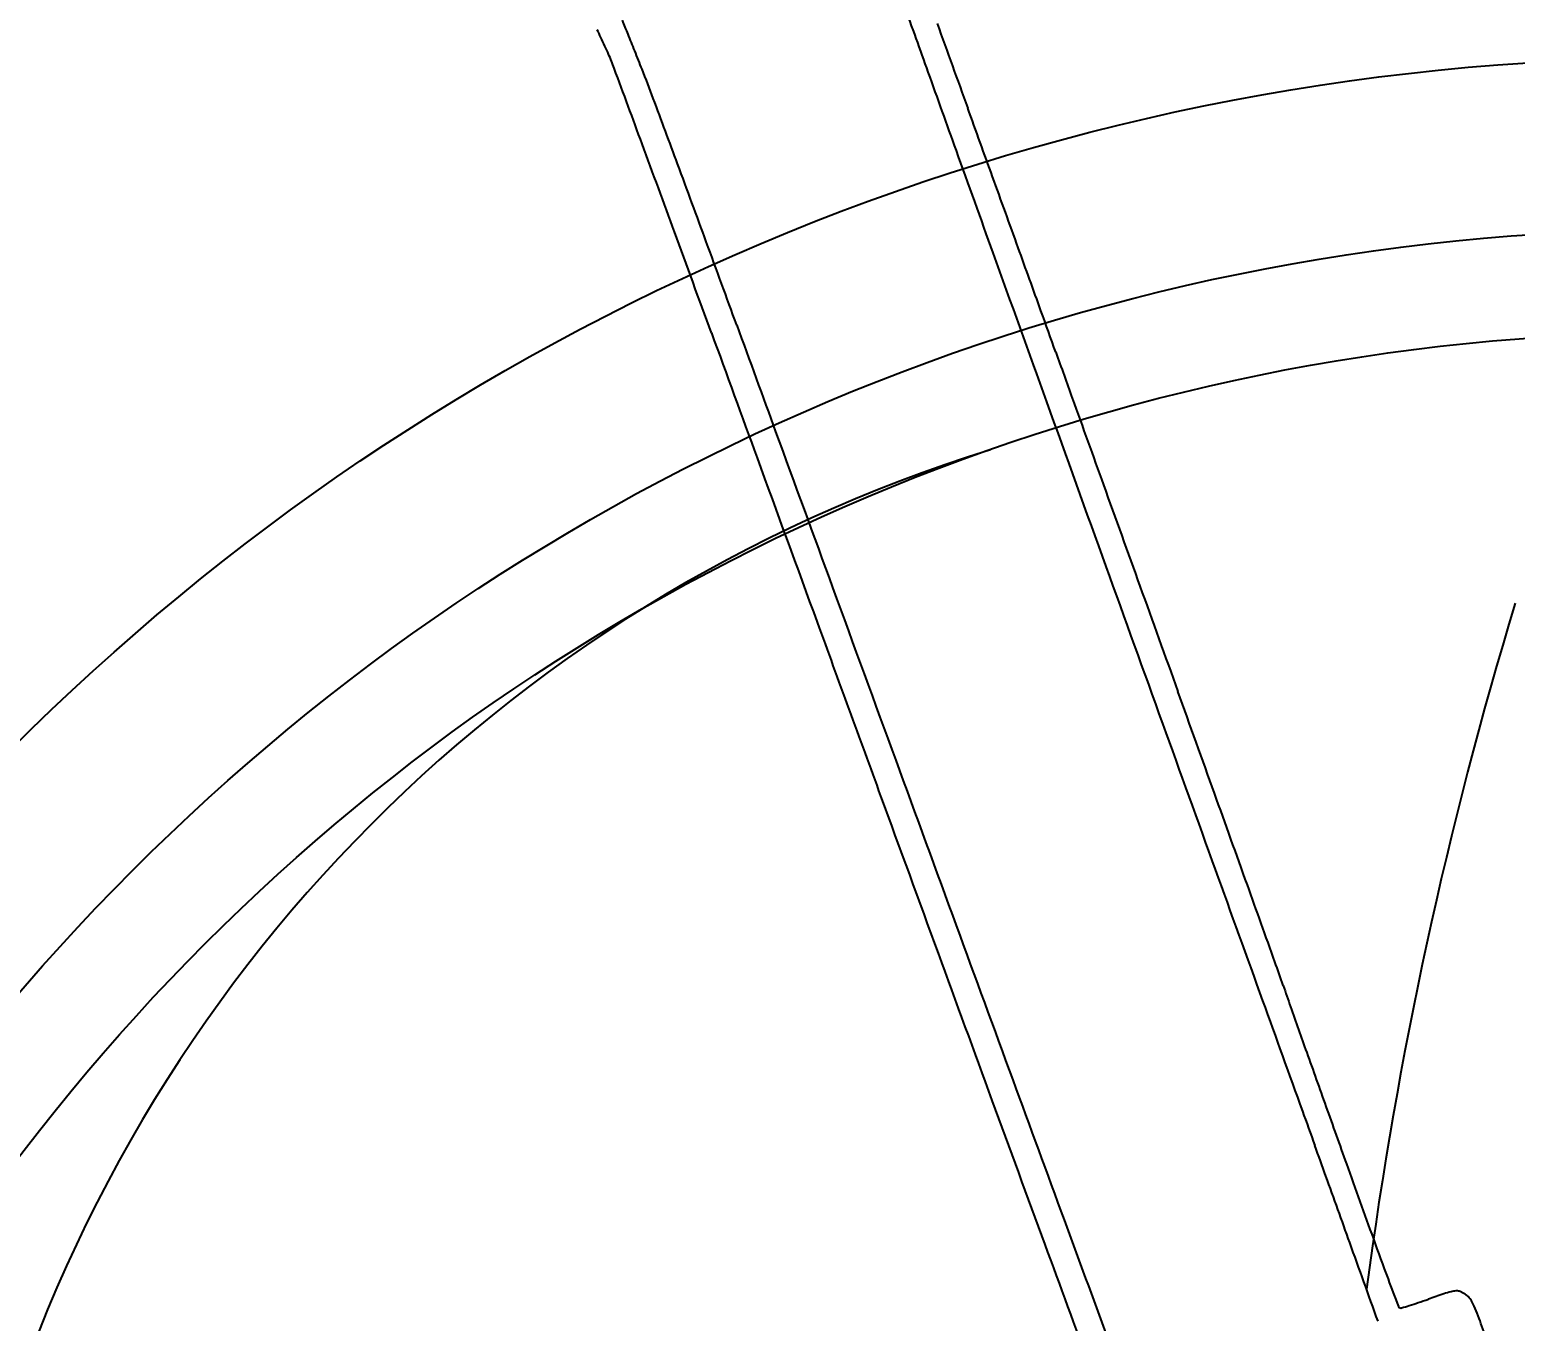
# Model space of a CAD drawing. Header units: metres. Extents: x 26.3 to 44.2, y 14.4 to 19.6.
# Drawn here: x 28.7696 to 28.9269, y 15.3202 to 15.457 of the extents above; entities that cross this region are included whole.
import ezdxf

# ---------------------------------------------------------------- set-up
doc = ezdxf.new("R2010")
doc.units = ezdxf.units.M
doc.header["$MEASUREMENT"] = 0
doc.layers.add('Dimensions', color=7, linetype='Continuous', plot=False)
for name, color, linetype in [('Rims', 10, 'Continuous'), ('Suspensions', 6, 'Continuous'), ('Tyres', 190, 'Continuous')]:
    doc.layers.add(name, color=color, linetype=linetype)
doc.styles.get("Standard").update_dxf_attribs({"font": 'arial.ttf'})
doc.dimstyles.new('Annotative', dxfattribs={"dimscale": 0, "dimtxt": 0.18, "dimasz": 0.18, "dimexe": 0.18, "dimexo": 0.0625, "dimgap": 0.09, "dimtad": 0, "dimtih": 1, "dimtoh": 1, "dimdec": 4, "dimzin": 0, "dimdsep": 46, "dimtxsty": 'Standard', "dimcen": 0.09, "dimadec": 0, "dimazin": 0, "dimtfac": 1, "dimtdec": 4, "dimtofl": 0, "dimtmove": 0, "dimatfit": 3, "dimfxl": 1, "dimtolj": 1, "dimtzin": 0, "dimarcsym": 0})

# ---------------------------------------------------------------- blocks, each defined once
blk = doc.blocks.new('*D65')
at = {"layer": 'Defpoints', "color": 0, "transparency": 16777216}
for p in [(28.43365521267326, 15.52255587762719), (28.43365521267325, 15.22255504397306), (29.54945632084941, 15.22255504397306)]:
    blk.add_point(p, dxfattribs=at)
at = {"layer": 'Dimensions', "color": 0, "lineweight": -2, "transparency": 16777216}
for p, q in [((28.44928021267326, 15.52255587762719), (29.59445632084941, 15.52255587762719)), ((29.54945632084941, 15.47755587762719), (29.54945632084941, 15.418046593133)), ((29.54945632084941, 15.26755504397306), (29.54945632084941, 15.32706432846725)), ((28.44928021267325, 15.22255504397306), (29.59445632084941, 15.22255504397306))]:
    blk.add_line(p, q, dxfattribs=at)
at = {"layer": 'Dimensions', "color": 0, "transparency": 16777216}
for points in [[(29.54195632084941, 15.47755587762719), (29.55695632084941, 15.47755587762719), (29.54945632084941, 15.52255587762719)], [(29.54195632084941, 15.26755504397306), (29.55695632084941, 15.26755504397306), (29.54945632084941, 15.22255504397306)]]:
    blk.add_solid(points, dxfattribs=at)
at = {"layer": 'Dimensions', "color": 0, "transparency": 16777216, "insert": (29.54945632084941, 15.37255546080011), "char_height": 0.045, "attachment_point": 5}
blk.add_mtext('\\A1;0.3000', dxfattribs=at)

msp = doc.modelspace()

# ---------------------------------------------------------------- linework, layer by layer
at = {"layer": 'Rims'}
msp.add_line((28.83419756564476, 15.39548350430275), (28.8341930970775, 15.39549546186807), dxfattribs=at)
for centre, radius, start, end in [((28.91837907405134, 15.26057939843339), 0.1590271137, 107.2074706976803, 164.7930936222938), ((29.36160219009532, 15.26399843362502), 0.4543631819999999, 163.0771330959614, 172.4648298623342)]:
    msp.add_arc(centre, radius, start, end, dxfattribs=at)
at = {"layer": 'Suspensions'}
for points in [[(28.80365453022755, 15.61140393423787, -5e-06), (28.80972229165918, 15.59481243747512, -0.000212)], [(28.83889578970214, 15.51469548026182, -9e-06), (28.84491144920834, 15.49809943150136, -0.061218)]]:
    msp.add_lwpolyline(points, format="xyb", dxfattribs=at)
for centre, radius, start, end in [((36.05343634385686, 18.029578189651), 7.636708671747883, 199.6652888356595, 199.7223554308753), ((28.78841160780237, 15.43602123704313), 0.04626297691531988, 25.79046209774575, 26.93361801002573), ((28.31731029081111, 15.24819631584844), 0.5561189047184129, 21.99763294120578, 22.16172802568975), ((33.48332954855105, 17.12187183900139), 4.908402721807973, 199.8197318139686, 199.9306564344442), ((28.78439240094388, 15.43407903187487), 0.05072685243815123, 24.65952379831193, 25.79053330433966), ((28.79555389404906, 15.43920315640515), 0.03844533866593465, 23.26730599655449, 24.6595763113556), ((28.45408401533754, 15.3034495394018), 0.4086062936178649, 21.73228781190143, 21.99768174397818), ((28.80198186972159, 15.4419671398113), 0.0314483053291482, 20.32039118247348, 23.26729447737099), ((28.24736230517427, 15.22104944088825), 0.6311453726302685, 21.54073854777609, 21.73233558983233), ((20.43278362062444, 12.34270298347533), 8.95607253514627, 20.26594857633565, 20.32049415740224), ((28.67445890487455, 15.38963859293237), 0.1719789456542794, 20.43686665439974, 21.54060401768404), ((41.63392803084638, 20.03013706212686), 13.56495658076752, 199.7223423581507, 199.7594700229504), ((25.76502796618032, 14.30550028832676), 3.27683711480537, 20.30759347834952, 20.43685274322529), ((18.90688644145683, 11.83645959257226), 10.59670212366451, 19.88866801101209, 19.93060852114745), ((24.84840090852716, 13.9731059871041), 4.249068181264061, 20.13188601141767, 20.26595812018394), ((25.78925950559698, 14.31446963755197), 3.250998834603049, 20.15262968891107, 20.30755745311501), ((43.70904249549031, 20.77555455207823), 15.76989360381174, 199.7594291662377, 199.801369676373), ((17.78291743257155, 11.42984968320756), 11.79195856110883, 19.84989137647552, 19.88862332305753), ((22.00605349165098, 12.93116643000805), 7.27637339858958, 20.0422317980011, 20.13184239259284), ((24.85186902025919, 13.97046233413453), 4.249518712615148, 20.02582067629852, 20.15255892766221), ((92.5132070320731, 38.34742532188666), 67.64105243475107, 199.8013477279421, 199.8155570812434), ((18.98904158537408, 11.86525317796178), 10.50965139236806, 19.81123469130292, 19.84996663788499), ((26.91927065558527, 14.72206558206708), 2.080540512907116, 19.6827249565116, 19.81129667225095), ((45.24248585113278, 21.4024270386385), 17.4532772849653, 200.025755705722, 200.0651752016382), ((68.69948106279195, 29.96514336129038), 42.42707264327921, 200.042196722641, 200.0612189213957), ((31.97462214579397, 16.53042320104962), 3.288513031963519, 199.6827113606443, 199.772780321402), ((99.1694432931018, 40.7458367819805), 74.71621029123214, 199.8155406156019, 199.8297499689028), ((62.07506706112032, 27.35106069616869), 35.27480665753458, 199.7727209417193, 199.7885345768399), ((101.2586401453253, 41.86281488225326), 77.08914746912434, 200.0651642488748, 200.0782276865895), ((146.5119823046813, 58.38072410111766), 125.2656541032491, 200.0611997303208, 200.0696795056849), ((64.70135161410781, 28.29592494979192), 38.06588870717152, 199.7884457110166, 199.8056344448382), ((87.43685740827362, 36.51495885183144), 62.24408538788575, 199.8297463088161, 199.8460183101703), ((109.0426499937244, 44.70805925798768), 85.37686276800054, 200.0782622556884, 200.0913256934032), ((70.44875778438717, 30.36570675479483), 44.17462625306123, 199.8055731633765, 199.8209284322631), ((153.2993124740905, 60.86036230282513), 132.491749620997, 200.0696389267085, 200.0781187020725), ((16.34210678870818, 10.86377748459805), 13.33932794266558, 19.77168693698524, 19.82096130660723), ((256.2317171374042, 97.43796348541778), 241.6969125167992, 199.8460022893401, 199.8498984023467), ((96.16231250005653, 39.99672940072733), 71.66191752659871, 200.0913206432145, 200.106217545867), ((112.0139329229312, 45.76980252239412), 88.53486666568533, 200.0780383338535, 200.0894974897465), ((20.70883181119202, 12.43345837484251), 8.699049339048656, 19.70384720243428, 19.77168540339667), ((179.9334151840664, 69.89376976452834), 160.5790138217804, 199.8498879928526, 199.8551592045669), ((17.87481450228623, 11.41853309585935), 11.70931966394605, 19.66138143420657, 19.7037803105625), ((59.83958854981114, 26.70005850775543), 32.98192616155031, 200.1062634677607, 200.1365156391678), ((50.63820366819145, 23.32219815148905), 23.1829341499586, 200.0894206330322, 200.1304444107255), ((28.72934872360521, 15.29676714672162), 0.1827584892049721, 18.82570463423343, 19.66130258004286), ((29.10564863664429, 15.42505804843803), 0.2148093415064548, 198.8255907544354, 199.4583637354795), ((223.6465536667262, 85.67883010635992), 207.0548850451813, 199.8551092095893, 199.85854695636), ((32.36225587803812, 16.57561890588508), 3.668688466691332, 199.4583397800545, 199.5383246850074), ((32.39863714381307, 16.588526460967), 3.707291594401719, 199.5382792412335, 199.6322443143698), ((49.69187269921615, 22.97918646279562), 22.17354858860348, 200.1365150042693, 200.1773095988518), ((48.95364948751234, 22.70471998329414), 21.38877638771259, 200.1304350664018, 200.1739798583077), ((32.18447788965833, 16.52715988142099), 3.487500732855219, 199.8585696216786, 199.9222825268556), ((33.38609124964194, 16.94077016697437), 4.755690964651254, 199.6322536090152, 199.7101758661505), ((27.58065423444029, 14.8585724238104), 1.409373408068123, 19.78161041429962, 19.92232883110028), ((33.17960849485631, 16.86680137335865), 4.536359000639818, 199.7102247586714, 199.816565717816), ((6.397031937716793, 7.239655844811012), 23.92145335302136, 19.76378533935883, 19.78166162253056), ((54.35710696744151, 24.69354325309387), 27.14380310740189, 200.177274193185, 200.2052345334486), ((47.01087684557335, 21.99091335943857), 19.31902146635631, 200.1739603010673, 200.2154424449818), ((6.00363922698525, 7.098317466736476), 24.33946574741903, 19.74290553319871, 19.76376119688384), ((29.325184578483, 15.47786430491162), 0.4393198371442137, 199.8165560696001, 200.4067012942434), ((29.86323505560426, 15.67803493708779), 1.013398749765297, 200.4066915653414, 200.5831625313652), ((28.97211531127135, 15.16761794985485), 0.1641922986276825, 108.7525853310607, 109.3493768215603), ((28.92275958321781, 15.3129936243362), 0.01066681337328213, 104.3627860714599, 108.752480997132), ((28.92085295312897, 15.32043950429021), 0.002980698191674194, 94.80301434683321, 104.3626529130904), ((28.92069064290416, 15.32237117032286), 0.001042225011367304, 73.86909668875751, 94.80294019995094), ((28.92062268320271, 15.32213617626579), 0.001286848656707487, 63.31259481351665, 73.86931807596012), ((28.91967941349425, 15.32025970151378), 0.003387066559149517, 58.18658037293736, 63.31232272843593), ((28.91955019860525, 15.32005142203535), 0.003632172309022598, 53.1521219434679, 58.18646515754114), ((28.91475470314183, 15.32184268452248), 0.0002413583424282839, 200.5832351028208, 258.2824806942044), ((28.91477425993793, 15.32193697127952), 0.0003376519602098575, 258.2823346368514, 286.6084018351045), ((28.89023530075207, 15.40420687213531), 0.08618925127406643, 286.6084654055364, 287.1727131021311), ((28.9028076389819, 15.3635235750629), 0.04360763142175291, 287.1727347026537, 288.4820436116415), ((28.89267635509645, 15.39383459488258), 0.07556699367561522, 288.4819863213194, 289.3494402807165), ((28.92025638218387, 15.32099372821852), 0.002454617134444145, 46.39972930217936, 53.15248851442946), ((28.92062770174877, 15.32138366320695), 0.001916167959171788, 31.0171056700662, 46.39942573751081), ((28.91794486256839, 15.31977056872813), 0.005046615190063333, 23.55150584285988, 31.01702526140262), ((28.90544547676709, 15.31432229615892), 0.01868180200205674, 20.22932455971764, 23.55155949820057), ((28.61216356190592, 15.20624469506861), 0.3312438749444781, 19.82029974239891, 20.22939117363684)]:
    msp.add_arc(centre, radius, start, end, dxfattribs=at)
at = {"layer": 'Tyres'}
for radius in [0.2498997501, 0.23172522282, 0.2208077144671304]:
    msp.add_circle((28.94430159991362, 15.20408562446622), radius, dxfattribs=at)

# ---------------------------------------------------------------- dimensions: what is measured, and where the dimension line sits
at = {"layer": 'Dimensions'}
dim = msp.add_linear_dim(base=(29.54945632084941, 15.22255504397306), p1=(28.43365521267324, 15.52255587762719), p2=(28.43365521267324, 15.22255504397305), angle=90, dimstyle='Annotative', dxfattribs=at)
dim.commit()
dim.dimension.update_dxf_attribs({"geometry": '*D65', "text_midpoint": (29.54945632084941, 15.37255546080011)})

doc.saveas('drawing.dxf')
